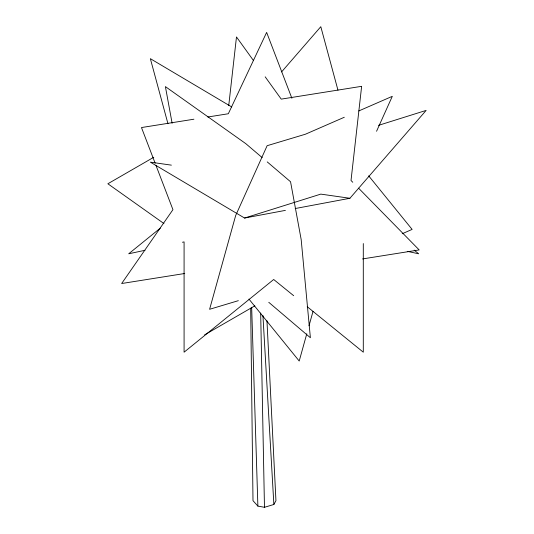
<?xml version="1.0" encoding="UTF-8"?>
<svg xmlns="http://www.w3.org/2000/svg" width="534" height="534" viewBox="0 0 534 534"><rect width="100%" height="100%" fill="white"/><g stroke="black" fill="none" stroke-linecap="round" stroke-linejoin="round"><path stroke-width="0.8" d="M228.746 105.498L236.482 36.953L253.51 60.602M306.783 333.79L299.207 361.031L248.964 299.093M309.012 325.773L313.024 311.355M376.563 131.257L392.296 96.327L358.775 110.952M250.686 308.218L252.996 500.672L257.882 506.099L264.47 507.3L273.869 504.476L275.945 500.672L266.967 320.787M281.598 71.89L320.8 26.7L337.962 90.153M295.202 208.54L349.91 198.274L426.139 110.404L378.499 125.357M160.293 228.158L128.701 253.79L144.994 250.292M153.779 157.263L107.861 183.769L163.945 223.559M204.642 334.831L254.858 305.842M344.303 117.26L305.448 134.208L267.133 145.702L235.668 215.549L209.602 309.293L238.338 300.675M402.215 233.732L412.121 229.413L368.68 175.86M171.381 165.146L150.354 162.142L244.572 218.039L320.8 194.116L349.91 198.274M182.454 242.249L184.083 241.902L184.083 352.193L273.688 279.489L293.673 295.702M244.572 218.039L285.403 210.376M362.559 258.93L419.17 249.919L358.594 188.188M193.915 119.215L141.477 127.553L155.134 163.184M207.839 116.999L228.325 113.749L266.64 32.4L291.871 98.243M184.737 273.495L121.652 283.521L172.943 209.662L156.021 165.507M407.275 251.34L418.676 253.79L414.164 250.132M231.729 106.947L150.354 58.673L167.956 123.734M307.21 306.69L363.294 352.193L363.294 243.557M262.187 157.61L245.8 143.659L165.393 86.608L172.128 123.254M267.234 161.902L290.556 181.76L301.176 239.572L310.381 337.728L268.776 302.311M352.767 182.254L351.018 180.472L361.638 86.321L281.238 99.124L265.184 76.823M262.928 315.461L273.869 504.476M251.668 307.297L257.882 506.099M260.679 313.037L264.47 507.3"/></g></svg>
